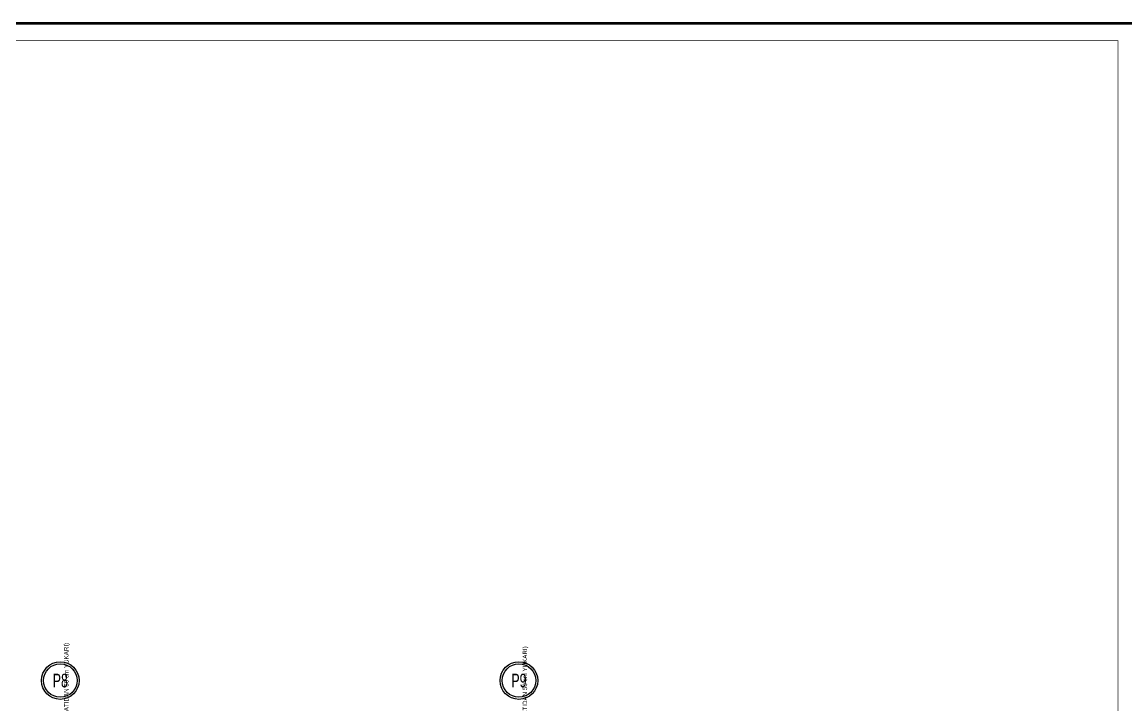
# Model space of a CAD drawing. Header units: centimetres. Extents: x -13133 to 30552, y -2 to 4552.
# Drawn here: x 21434 to 23047, y 1804 to 2802 of the extents above; entities that cross this region are included whole.
import ezdxf
from ezdxf.enums import TextEntityAlignment as Align

# ---------------------------------------------------------------- set-up
doc = ezdxf.new("R2010")
doc.units = ezdxf.units.CM
for name, color, linetype in [('MTY-PISSU-KOLONNO', 211, 'CONTINUOUS'), ('ROTAS-PAFTA', 7, 'CONTINUOUS'), ('ROTAS-PISSU-CAP', 211, 'CONTINUOUS'), ('ROTAS-PISSU-KOLONNO', 211, 'CONTINUOUS')]:
    doc.layers.add(name, color=color, linetype=linetype)
doc.styles.add('ANOTATIVO', font='arial.ttf')
doc.styles.add('ROTAS', font='arial.ttf')

# ---------------------------------------------------------------- blocks, each defined once
blk = doc.blocks.new('MTY-PIS SU KOLON NO')
at = {"layer": 'MTY-PISSU-KOLONNO', "linetype": 'Continuous', "ltscale": 100}
blk.add_circle((0, 0), 27.5, dxfattribs=at)
at = {"layer": 'MTY-PISSU-KOLONNO', "color": 7, "linetype": 'Continuous', "ltscale": 100}
blk.add_circle((0, 0), 24.5, dxfattribs=at)
at = {"style": 'ANOTATIVO', "width": 0.65}
blk.add_attdef('K', text='', height=20, dxfattribs=at).set_placement((0, 0), align=Align.MIDDLE_CENTER)

msp = doc.modelspace()

# ---------------------------------------------------------------- linework, layer by layer
at = {"layer": 'ROTAS-PAFTA'}
for points, const_width in [([(15040, 0), (23060, 0), (23060, 2800), (15040, 2800)], 4), ([(15065, 25), (23035, 25), (23035, 2775), (15065, 2775)], 1)]:
    msp.add_lwpolyline(points, close=True, dxfattribs=dict(at, const_width=const_width))

# ---------------------------------------------------------------- next in the draw order: wipeouts: each hides what was drawn before it
for points in [[(21503, 1862), (21503, 1719), (21494.5, 1719), (21494.5, 1862)], [(22173, 1858), (22173, 1719), (22164.5, 1719), (22164.5, 1858)]]:
    msp.add_wipeout(points)

# ---------------------------------------------------------------- next in the draw order: block references
at = {"layer": 'ROTAS-PISSU-KOLONNO'}
ref = msp.add_blockref('MTY-PIS SU KOLON NO', (21490, 1840), dxfattribs=at)
ref.add_attrib('K', 'P8', dxfattribs={"height": 20, "style": 'ANOTATIVO', "width": 0.65}).set_placement((21490, 1840), align=Align.MIDDLE_CENTER)
ref = msp.add_blockref('MTY-PIS SU KOLON NO', (22160, 1840), dxfattribs=at)
ref.add_attrib('K', 'P9', dxfattribs={"height": 20, "style": 'ANOTATIVO', "width": 0.65}).set_placement((22160, 1840), align=Align.MIDDLE_CENTER)

# ---------------------------------------------------------------- next in the draw order: texts
at = {"layer": 'ROTAS-PISSU-CAP', "style": 'ROTAS'}
for s, p in [('HAVALIK Ø100 (ÇATIDAN 50 cm YUKARI)', (21502, 1720)), ('HAVALIK Ø70 (ÇATIDAN 50 cm YUKARI)', (22172, 1720))]:
    msp.add_text(s, height=6.5, rotation=90, dxfattribs=at).set_placement(p)

doc.saveas('drawing.dxf')
